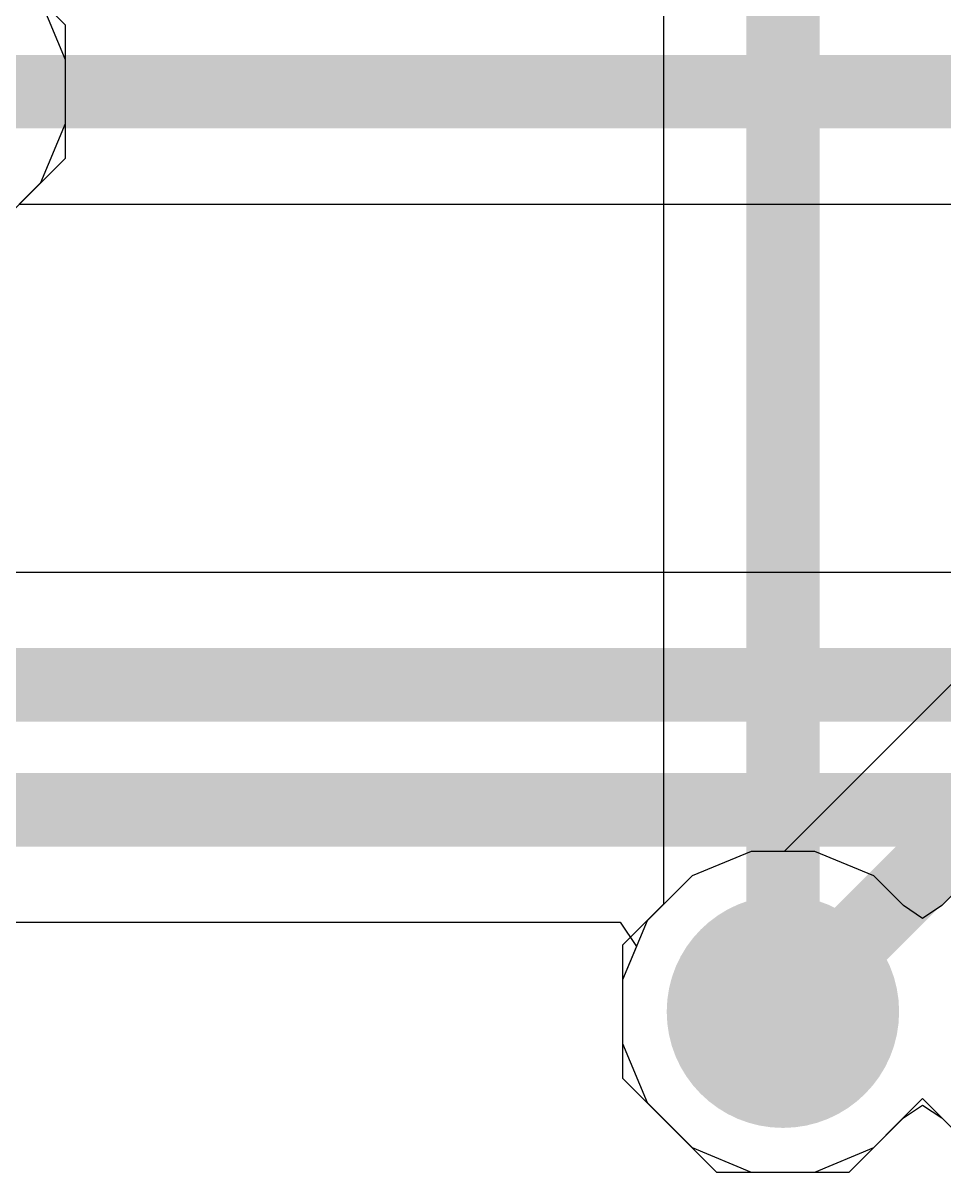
# Model space of a CAD drawing. Header units: inches. Extents: x -4 to 5258, y -4 to 5281.
# Drawn here: x 11.555 to 14.738, y 22.638 to 26.609 of the extents above; entities that cross this region are included whole.
import ezdxf

# ---------------------------------------------------------------- set-up
doc = ezdxf.new("R2010")
doc.units = ezdxf.units.IN
for name, color, linetype in [('Bottom Layer', 5, 'Continuous'), ('Bottom Solder', 6, 'Continuous'), ('Drill Drawing', 1, 'Continuous'), ('Layer 1', 16, 'Continuous'), ('Layer 2', 76, 'Continuous'), ('Top Layer', 1, 'Continuous'), ('Top Solder', 216, 'Continuous'), ('Via Holes', 16, 'Continuous')]:
    doc.layers.add(name, color=color, linetype=linetype)

msp = doc.modelspace()

# ---------------------------------------------------------------- hatches: boundary and pattern name
at = {"layer": 'Bottom Layer'}
h = msp.add_hatch(color=5, dxfattribs=at)
edge = h.paths.add_edge_path()
edge.add_arc((14.1809, 23.1919), 0.3, 0, 360)
at = {"layer": 'Bottom Solder'}
h = msp.add_hatch(color=6, dxfattribs=at)
edge = h.paths.add_edge_path()
edge.add_arc((14.1809, 23.1919), 0.4016, 0, 360)
at = {"layer": 'Layer 1'}
h = msp.add_hatch(color=16, dxfattribs=at)
edge = h.paths.add_edge_path()
edge.add_arc((14.1809, 23.1919), 0.3, 0, 360)
at = {"layer": 'Layer 2'}
h = msp.add_hatch(color=76, dxfattribs=at)
edge = h.paths.add_edge_path()
edge.add_arc((14.1809, 23.1919), 0.3, 0, 360)
at = {"layer": 'Top Layer'}
h = msp.add_hatch(color=1, dxfattribs=at)
edge = h.paths.add_edge_path()
edge.add_arc((14.1809, 23.1919), 0.3, 0, 360)
at = {"layer": 'Top Solder'}
h = msp.add_hatch(color=216, dxfattribs=at)
edge = h.paths.add_edge_path()
edge.add_arc((14.1809, 23.1919), 0.4016, 0, 360)
at = {"layer": 'Via Holes'}
h = msp.add_hatch(color=7, dxfattribs=at)
edge = h.paths.add_edge_path()
edge.add_arc((14.1809, 23.1919), 0.15, 0, 360)

# ---------------------------------------------------------------- linework, layer by layer
at = {"layer": 'Bottom Layer'}
for p, q in [((11.7011, 26.4816), (11.6168, 26.6852)), ((11.7011, 26.2612), (11.7011, 26.4816)), ((11.6168, 26.0575), (11.7011, 26.2612)), ((11.461, 25.9017), (11.6168, 26.0575)), ((16.6178, 24.71), (10.0878, 24.71)), ((10.0821, 23.5013), (13.6179, 23.5013)), ((13.6179, 23.5013), (13.6744, 23.4168)), ((13.6744, 23.4168), (13.6269, 23.3021)), ((13.6269, 23.3021), (13.6269, 23.0817)), ((13.6269, 23.0817), (13.7112, 22.8781)), ((13.7112, 22.8781), (13.867, 22.7222)), ((14.5974, 22.825), (14.6638, 22.8692)), ((14.6638, 22.8692), (14.7302, 22.825)), ((14.4947, 22.7222), (14.5974, 22.825)), ((14.7302, 22.825), (14.833, 22.7222)), ((13.867, 22.7222), (14.0707, 22.6379)), ((14.2911, 22.6379), (14.4947, 22.7222)), ((14.0707, 22.6379), (14.2911, 22.6379))]:
    msp.add_line(p, q, dxfattribs=at)
for points in [[(9.8704, 24.3216, 0.254, 0.254, 0), (27.1378, 24.3216, 0.254, 0.254, 0)], [(9.8566, 23.8898, 0.254, 0.254, 0), (27.3166, 23.8898, 0.254, 0.254, 0)]]:
    msp.add_lwpolyline(points, format="xyseb", dxfattribs=at)
at = {"layer": 'Drill Drawing'}
for points in [[(14.0539, 23.3189, 0.0508, 0.0508, 0), (14.0539, 23.4459, 0.0508, 0.0508, 0)], [(14.0539, 23.4459, 0.0508, 0.0508, 0), (14.3079, 23.4459, 0.0508, 0.0508, 0)], [(14.3079, 23.3189, 0.0508, 0.0508, 0), (14.3079, 23.4459, 0.0508, 0.0508, 0)], [(14.1047, 23.2681, 0.0508, 0.0508, 0), (14.1047, 23.3443, 0.0508, 0.0508, 0)], [(14.1047, 23.3443, 0.0508, 0.0508, 0), (14.2571, 23.3443, 0.0508, 0.0508, 0)], [(14.2571, 23.2681, 0.0508, 0.0508, 0), (14.2571, 23.3443, 0.0508, 0.0508, 0)], [(13.9269, 23.0649, 0.0508, 0.0508, 0), (13.9269, 23.3189, 0.0508, 0.0508, 0)], [(13.9269, 23.3189, 0.0508, 0.0508, 0), (14.0539, 23.3189, 0.0508, 0.0508, 0)], [(14.3079, 23.3189, 0.0508, 0.0508, 0), (14.4349, 23.3189, 0.0508, 0.0508, 0)], [(14.4349, 23.0649, 0.0508, 0.0508, 0), (14.4349, 23.3189, 0.0508, 0.0508, 0)], [(14.0285, 23.1157, 0.0508, 0.0508, 0), (14.0285, 23.2681, 0.0508, 0.0508, 0)], [(14.0285, 23.2681, 0.0508, 0.0508, 0), (14.1047, 23.2681, 0.0508, 0.0508, 0)], [(14.2571, 23.2681, 0.0508, 0.0508, 0), (14.3333, 23.2681, 0.0508, 0.0508, 0)], [(14.3333, 23.1157, 0.0508, 0.0508, 0), (14.3333, 23.2681, 0.0508, 0.0508, 0)], [(14.0285, 23.1157, 0.0508, 0.0508, 0), (14.1047, 23.1157, 0.0508, 0.0508, 0)], [(14.1047, 23.0395, 0.0508, 0.0508, 0), (14.1047, 23.1157, 0.0508, 0.0508, 0)], [(14.2571, 23.1157, 0.0508, 0.0508, 0), (14.3333, 23.1157, 0.0508, 0.0508, 0)], [(14.2571, 23.0395, 0.0508, 0.0508, 0), (14.2571, 23.1157, 0.0508, 0.0508, 0)], [(13.9269, 23.0649, 0.0508, 0.0508, 0), (14.0539, 23.0649, 0.0508, 0.0508, 0)], [(14.0539, 22.9379, 0.0508, 0.0508, 0), (14.0539, 23.0649, 0.0508, 0.0508, 0)], [(14.3079, 23.0649, 0.0508, 0.0508, 0), (14.4349, 23.0649, 0.0508, 0.0508, 0)], [(14.3079, 22.9379, 0.0508, 0.0508, 0), (14.3079, 23.0649, 0.0508, 0.0508, 0)], [(14.1047, 23.0395, 0.0508, 0.0508, 0), (14.2571, 23.0395, 0.0508, 0.0508, 0)], [(14.0539, 22.9379, 0.0508, 0.0508, 0), (14.3079, 22.9379, 0.0508, 0.0508, 0)]]:
    msp.add_lwpolyline(points, format="xyseb", dxfattribs=at)
for points in [[(14.0412, 23.4459, 0.0254, 0.0254, 1), (14.0666, 23.4459, 0.0254, 0.0254, 1)], [(14.0412, 23.4459, 0.0254, 0.0254, 1), (14.0666, 23.4459, 0.0254, 0.0254, 1)], [(14.2952, 23.4459, 0.0254, 0.0254, 1), (14.3206, 23.4459, 0.0254, 0.0254, 1)], [(14.2952, 23.4459, 0.0254, 0.0254, 1), (14.3206, 23.4459, 0.0254, 0.0254, 1)], [(14.092, 23.3443, 0.0254, 0.0254, 1), (14.1174, 23.3443, 0.0254, 0.0254, 1)], [(14.092, 23.3443, 0.0254, 0.0254, 1), (14.1174, 23.3443, 0.0254, 0.0254, 1)], [(14.2444, 23.3443, 0.0254, 0.0254, 1), (14.2698, 23.3443, 0.0254, 0.0254, 1)], [(14.2444, 23.3443, 0.0254, 0.0254, 1), (14.2698, 23.3443, 0.0254, 0.0254, 1)], [(13.9142, 23.3189, 0.0254, 0.0254, 1), (13.9396, 23.3189, 0.0254, 0.0254, 1)], [(13.9142, 23.3189, 0.0254, 0.0254, 1), (13.9396, 23.3189, 0.0254, 0.0254, 1)], [(14.0412, 23.3189, 0.0254, 0.0254, 1), (14.0666, 23.3189, 0.0254, 0.0254, 1)], [(14.0412, 23.3189, 0.0254, 0.0254, 1), (14.0666, 23.3189, 0.0254, 0.0254, 1)], [(14.2952, 23.3189, 0.0254, 0.0254, 1), (14.3206, 23.3189, 0.0254, 0.0254, 1)], [(14.2952, 23.3189, 0.0254, 0.0254, 1), (14.3206, 23.3189, 0.0254, 0.0254, 1)], [(14.4222, 23.3189, 0.0254, 0.0254, 1), (14.4476, 23.3189, 0.0254, 0.0254, 1)], [(14.4222, 23.3189, 0.0254, 0.0254, 1), (14.4476, 23.3189, 0.0254, 0.0254, 1)], [(14.0158, 23.2681, 0.0254, 0.0254, 1), (14.0412, 23.2681, 0.0254, 0.0254, 1)], [(14.0158, 23.2681, 0.0254, 0.0254, 1), (14.0412, 23.2681, 0.0254, 0.0254, 1)], [(14.092, 23.2681, 0.0254, 0.0254, 1), (14.1174, 23.2681, 0.0254, 0.0254, 1)], [(14.092, 23.2681, 0.0254, 0.0254, 1), (14.1174, 23.2681, 0.0254, 0.0254, 1)], [(14.2444, 23.2681, 0.0254, 0.0254, 1), (14.2698, 23.2681, 0.0254, 0.0254, 1)], [(14.2444, 23.2681, 0.0254, 0.0254, 1), (14.2698, 23.2681, 0.0254, 0.0254, 1)], [(14.3206, 23.2681, 0.0254, 0.0254, 1), (14.346, 23.2681, 0.0254, 0.0254, 1)], [(14.3206, 23.2681, 0.0254, 0.0254, 1), (14.346, 23.2681, 0.0254, 0.0254, 1)], [(14.0158, 23.1157, 0.0254, 0.0254, 1), (14.0412, 23.1157, 0.0254, 0.0254, 1)], [(14.0158, 23.1157, 0.0254, 0.0254, 1), (14.0412, 23.1157, 0.0254, 0.0254, 1)], [(14.092, 23.1157, 0.0254, 0.0254, 1), (14.1174, 23.1157, 0.0254, 0.0254, 1)], [(14.092, 23.1157, 0.0254, 0.0254, 1), (14.1174, 23.1157, 0.0254, 0.0254, 1)], [(14.2444, 23.1157, 0.0254, 0.0254, 1), (14.2698, 23.1157, 0.0254, 0.0254, 1)], [(14.2444, 23.1157, 0.0254, 0.0254, 1), (14.2698, 23.1157, 0.0254, 0.0254, 1)], [(14.3206, 23.1157, 0.0254, 0.0254, 1), (14.346, 23.1157, 0.0254, 0.0254, 1)], [(14.3206, 23.1157, 0.0254, 0.0254, 1), (14.346, 23.1157, 0.0254, 0.0254, 1)], [(13.9142, 23.0649, 0.0254, 0.0254, 1), (13.9396, 23.0649, 0.0254, 0.0254, 1)], [(13.9142, 23.0649, 0.0254, 0.0254, 1), (13.9396, 23.0649, 0.0254, 0.0254, 1)], [(14.0412, 23.0649, 0.0254, 0.0254, 1), (14.0666, 23.0649, 0.0254, 0.0254, 1)], [(14.0412, 23.0649, 0.0254, 0.0254, 1), (14.0666, 23.0649, 0.0254, 0.0254, 1)], [(14.2952, 23.0649, 0.0254, 0.0254, 1), (14.3206, 23.0649, 0.0254, 0.0254, 1)], [(14.2952, 23.0649, 0.0254, 0.0254, 1), (14.3206, 23.0649, 0.0254, 0.0254, 1)], [(14.4222, 23.0649, 0.0254, 0.0254, 1), (14.4476, 23.0649, 0.0254, 0.0254, 1)], [(14.4222, 23.0649, 0.0254, 0.0254, 1), (14.4476, 23.0649, 0.0254, 0.0254, 1)], [(14.092, 23.0395, 0.0254, 0.0254, 1), (14.1174, 23.0395, 0.0254, 0.0254, 1)], [(14.092, 23.0395, 0.0254, 0.0254, 1), (14.1174, 23.0395, 0.0254, 0.0254, 1)], [(14.2444, 23.0395, 0.0254, 0.0254, 1), (14.2698, 23.0395, 0.0254, 0.0254, 1)], [(14.2444, 23.0395, 0.0254, 0.0254, 1), (14.2698, 23.0395, 0.0254, 0.0254, 1)], [(14.0412, 22.9379, 0.0254, 0.0254, 1), (14.0666, 22.9379, 0.0254, 0.0254, 1)], [(14.0412, 22.9379, 0.0254, 0.0254, 1), (14.0666, 22.9379, 0.0254, 0.0254, 1)], [(14.2952, 22.9379, 0.0254, 0.0254, 1), (14.3206, 22.9379, 0.0254, 0.0254, 1)], [(14.2952, 22.9379, 0.0254, 0.0254, 1), (14.3206, 22.9379, 0.0254, 0.0254, 1)]]:
    msp.add_lwpolyline(points, format="xyseb", close=True, dxfattribs=at)
at = {"layer": 'Layer 1'}
for p, q in [((11.7011, 26.4816), (11.6168, 26.6852)), ((11.7011, 26.2612), (11.7011, 26.4816)), ((11.6168, 26.0575), (11.7011, 26.2612)), ((11.461, 25.9017), (11.6168, 26.0575)), ((14.0707, 23.7459), (13.867, 23.6615)), ((14.2911, 23.7459), (14.0707, 23.7459)), ((14.4947, 23.6615), (14.2911, 23.7459)), ((13.867, 23.6615), (13.7112, 23.5057)), ((14.5974, 23.5588), (14.4947, 23.6615)), ((14.833, 23.6615), (14.7302, 23.5588)), ((14.6638, 23.5145), (14.5974, 23.5588)), ((14.7302, 23.5588), (14.6638, 23.5145)), ((13.7112, 23.5057), (13.6269, 23.3021)), ((13.6269, 23.3021), (13.6269, 23.0817)), ((13.6269, 23.0817), (13.7112, 22.8781)), ((13.7112, 22.8781), (13.867, 22.7222)), ((14.5974, 22.825), (14.6638, 22.8692)), ((14.6638, 22.8692), (14.7302, 22.825)), ((14.4947, 22.7222), (14.5974, 22.825)), ((14.7302, 22.825), (14.833, 22.7222)), ((13.867, 22.7222), (14.0707, 22.6379)), ((14.2911, 22.6379), (14.4947, 22.7222)), ((14.0707, 22.6379), (14.2911, 22.6379))]:
    msp.add_line(p, q, dxfattribs=at)
at = {"layer": 'Layer 2'}
for p, q in [((11.5422, 25.9829), (15.612, 25.9829)), ((15.1569, 24.7173), (14.6978, 24.2582)), ((14.6978, 24.2582), (14.1855, 23.7459)), ((14.0707, 23.7459), (13.867, 23.6615)), ((14.1855, 23.7459), (14.0707, 23.7459)), ((13.867, 23.6615), (13.7112, 23.5057)), ((13.7112, 23.5057), (13.6269, 23.3021)), ((13.6269, 23.3021), (13.6269, 23.0817)), ((13.6269, 23.0817), (13.7112, 22.8781)), ((13.7112, 22.8781), (13.867, 22.7222)), ((14.5974, 22.825), (14.6638, 22.8692)), ((14.6638, 22.8692), (14.7302, 22.825)), ((14.4947, 22.7222), (14.5974, 22.825)), ((14.7302, 22.825), (14.833, 22.7222)), ((13.867, 22.7222), (14.0707, 22.6379)), ((14.2911, 22.6379), (14.4947, 22.7222)), ((14.0707, 22.6379), (14.2911, 22.6379))]:
    msp.add_line(p, q, dxfattribs=at)
for points in [[(11.1471, 26.3714, 0.254, 0.254, 0), (30.8669, 26.3714, 0.254, 0.254, 0)], [(14.1809, 23.1919, 0.254, 0.254, 0), (14.9725, 23.9835, 0.254, 0.254, 0)]]:
    msp.add_lwpolyline(points, format="xyseb", dxfattribs=at)
msp.add_lwpolyline([(14.1174, 23.1919, 0.127, 0.127, 1), (14.2444, 23.1919, 0.127, 0.127, 1)], format="xyseb", close=True, dxfattribs=at)
at = {"layer": 'Top Layer'}
for p, q in [((13.7685, 29.2977), (13.7685, 23.563)), ((11.7011, 26.6008), (11.5605, 26.7415)), ((11.7011, 26.1419), (11.7011, 26.6008)), ((11.3766, 25.8174), (11.7011, 26.1419)), ((13.7685, 23.563), (13.6269, 23.4213)), ((13.6269, 23.4213), (13.6269, 22.9624)), ((13.6269, 22.9624), (13.9514, 22.6379)), ((14.4103, 22.6379), (14.6638, 22.8914)), ((14.6638, 22.8914), (14.9173, 22.6379)), ((13.9514, 22.6379), (14.4103, 22.6379))]:
    msp.add_line(p, q, dxfattribs=at)
msp.add_lwpolyline([(14.1809, 23.1919, 0.254, 0.254, 0), (14.1809, 31.1661, 0.254, 0.254, 0)], format="xyseb", dxfattribs=at)
msp.add_lwpolyline([(14.1174, 23.1919, 0.127, 0.127, 1), (14.2444, 23.1919, 0.127, 0.127, 1)], format="xyseb", close=True, dxfattribs=at)

doc.saveas('drawing.dxf')
